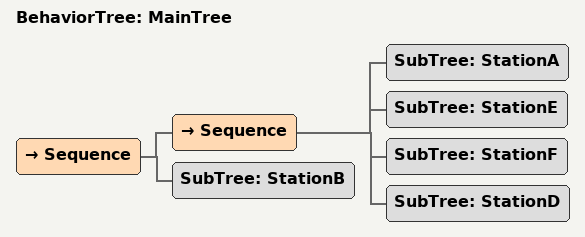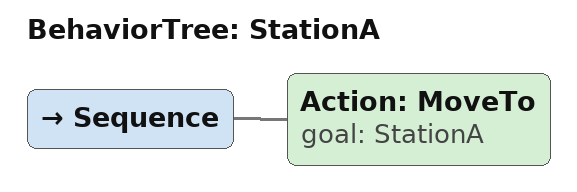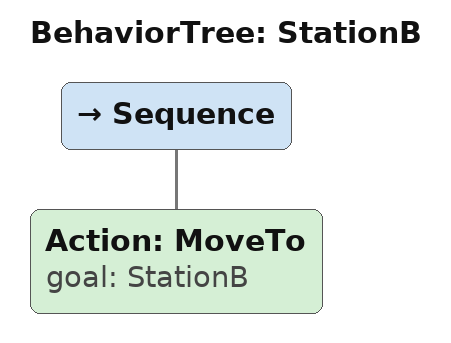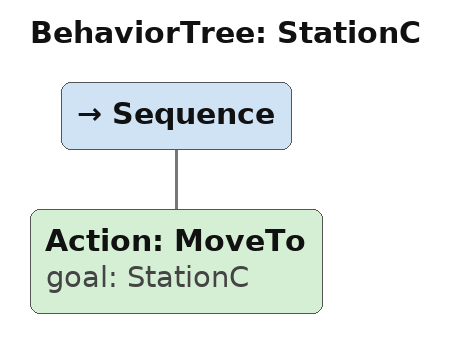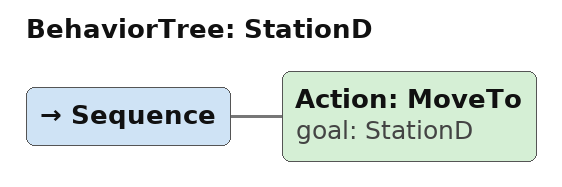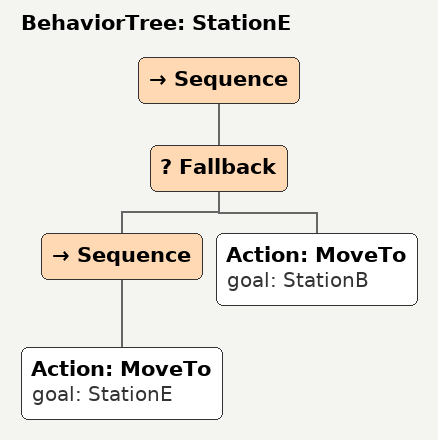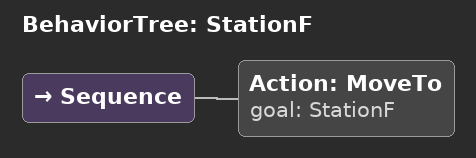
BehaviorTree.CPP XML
<root main_tree_to_execute="MainTree">
    <BehaviorTree ID="MainTree">
        <Sequence>
           ; Visit StationA, StationE, StationF, StationD in sequence
            <Sequence>
                <SubTree ID="StationA" />
                <SubTree ID="StationE" />
                <SubTree ID="StationF" />
                <SubTree ID="StationD" />
            </Sequence>
            <SubTree ID="StationB" />
        </Sequence>
    </BehaviorTree>

    <BehaviorTree ID="StationA">
        <Sequence>
            <Action ID="MoveTo" goal="StationA" />
        </Sequence>
    </BehaviorTree>

    <BehaviorTree ID="StationB">
        <Sequence>
            <Action ID="MoveTo" goal="StationB" />
        </Sequence>
    </BehaviorTree>

    <BehaviorTree ID="StationC">
        <Sequence>
            <Action ID="MoveTo" goal="StationC" />
        </Sequence>
    </BehaviorTree>

    <BehaviorTree ID="StationD">
        <Sequence>
            <Action ID="MoveTo" goal="StationD" />
        </Sequence>
    </BehaviorTree>

    <BehaviorTree ID="StationE">
        <Sequence>
            <Fallback>
                <Sequence>
                    <Action ID="MoveTo" goal="StationE" />
                </Sequence>
                <Action ID="MoveTo" goal="StationB" />
            </Fallback>
        </Sequence>
    </BehaviorTree>

    <BehaviorTree ID="StationF">
        <Sequence>
            <Action ID="MoveTo" goal="StationF" />
        </Sequence>
    </BehaviorTree>

</root>
